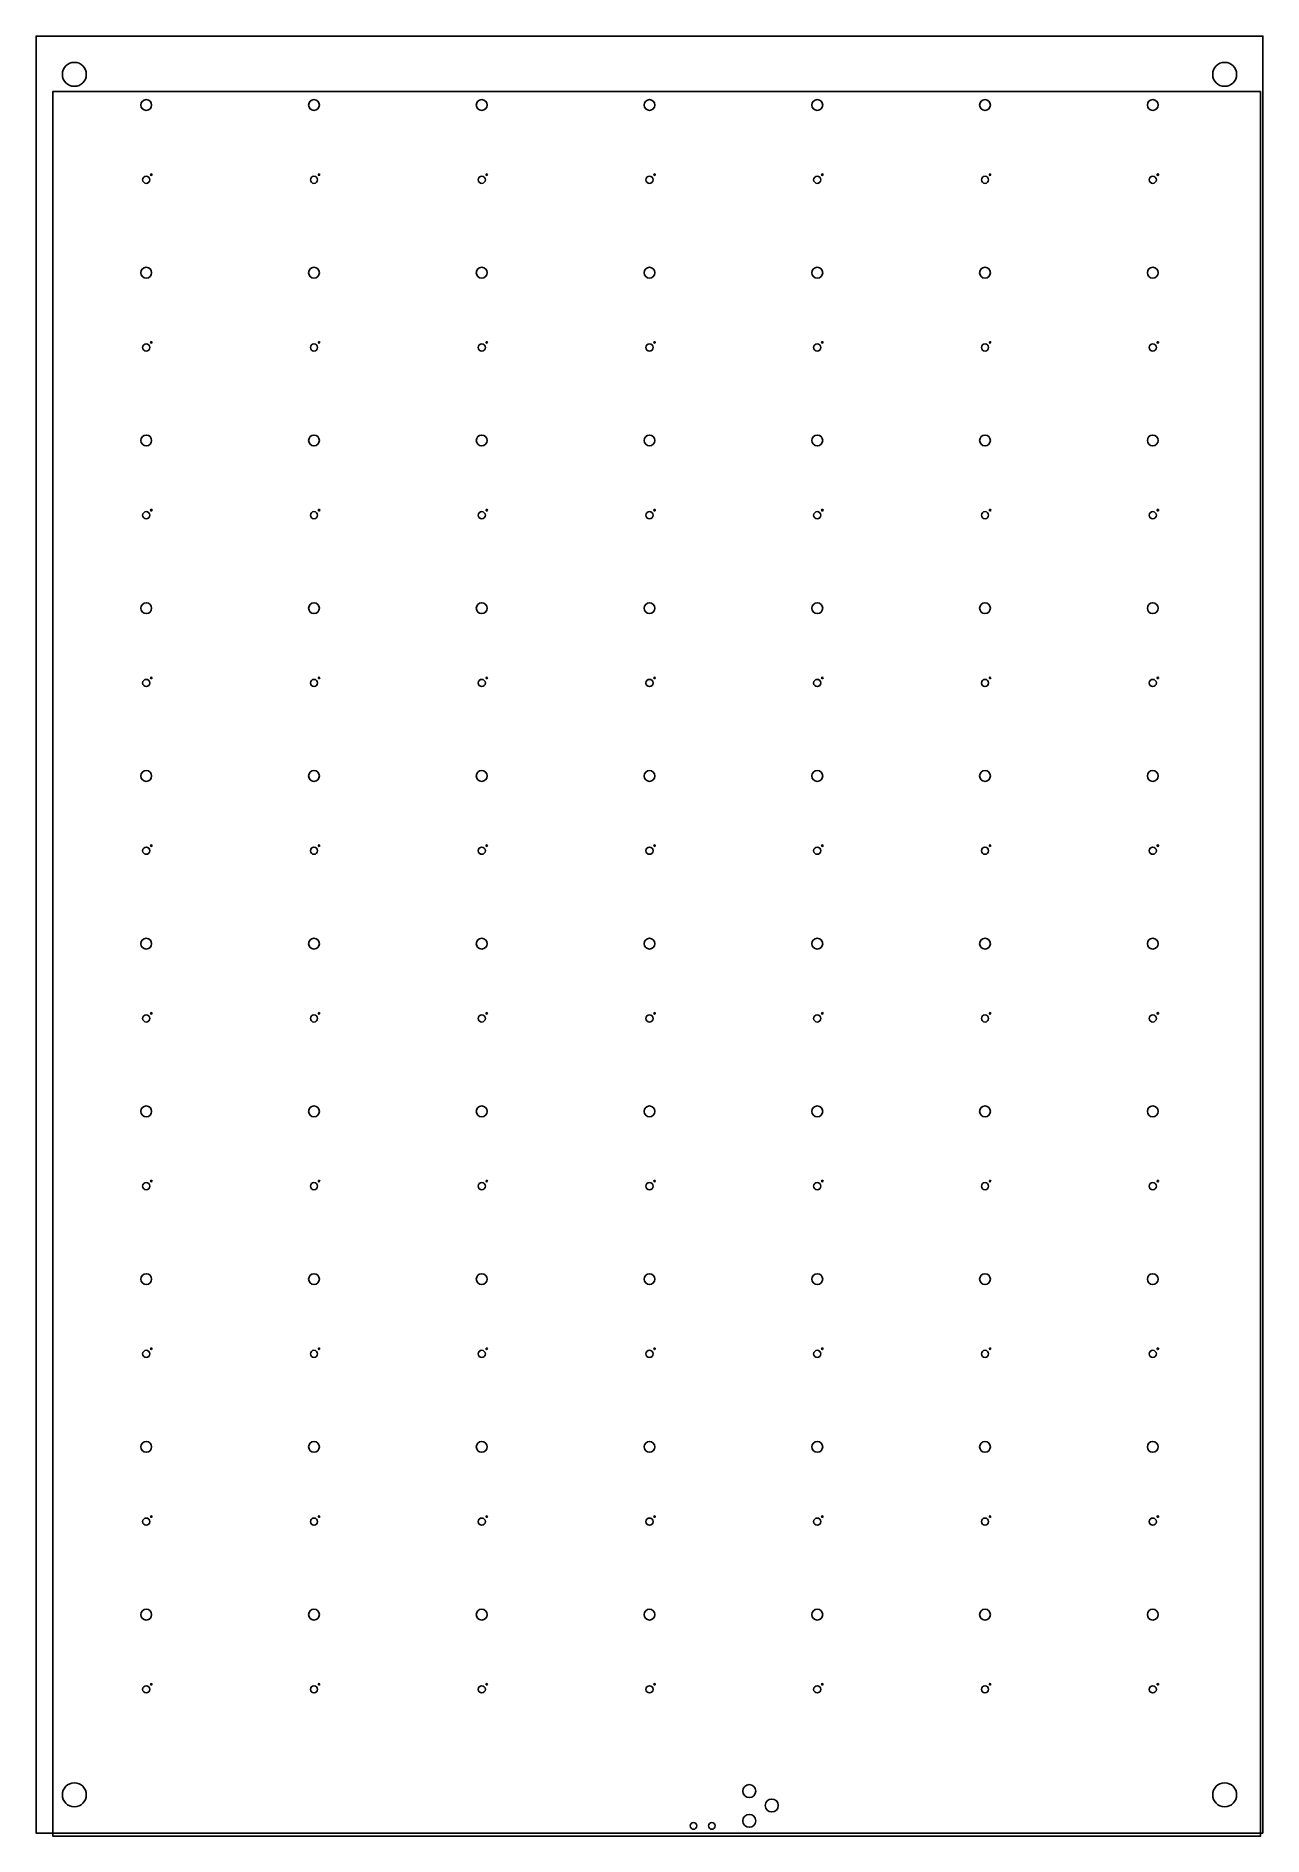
# Model space of a CAD drawing. Header units: millimetres. Extents: x 162 to 418, y 27 to 402.
import ezdxf

# ---------------------------------------------------------------- set-up
doc = ezdxf.new("R2010")
doc.units = ezdxf.units.MM
doc.layers.get('0').update_dxf_attribs({"linetype": 'CONTINUOUS'})

msp = doc.modelspace()

# ---------------------------------------------------------------- linework, layer by layer
for points in [[(418.5, 27.499999), (162.5, 27.499999), (162.5, 402.499999), (418.5, 402.499999)], [(418, 390.899999), (166, 390.899999), (166, 26.899999), (418, 26.899999)]]:
    msp.add_lwpolyline(points, close=True)
for centre, radius in [((170.5, 394.499999), 2.5), ((410.5, 394.499999), 2.5), ((185.5, 388.099999), 1.13), ((220.5, 388.099999), 1.13), ((255.5, 388.099999), 1.13), ((290.5, 388.099999), 1.13), ((325.5, 388.099999), 1.13), ((360.5, 388.099999), 1.13), ((395.5, 388.099999), 1.13), ((185.5, 372.499999), 0.75), ((186.558892, 373.558891), 0.15), ((220.5, 372.499999), 0.75), ((221.558892, 373.558891), 0.15), ((255.5, 372.499999), 0.75), ((256.558892, 373.558891), 0.15), ((290.5, 372.499999), 0.75), ((291.558892, 373.558891), 0.15), ((325.5, 372.499999), 0.75), ((326.558892, 373.558891), 0.15), ((360.5, 372.499999), 0.75), ((361.558892, 373.558891), 0.15), ((395.5, 372.499999), 0.75), ((396.558892, 373.558891), 0.15), ((185.5, 353.099999), 1.13), ((220.5, 353.099999), 1.13), ((255.5, 353.099999), 1.13), ((290.5, 353.099999), 1.13), ((325.5, 353.099999), 1.13), ((360.5, 353.099999), 1.13), ((395.5, 353.099999), 1.13), ((185.5, 337.499999), 0.75), ((186.558892, 338.558891), 0.15), ((220.5, 337.499999), 0.75), ((221.558892, 338.558891), 0.15), ((255.5, 337.499999), 0.75), ((256.558892, 338.558891), 0.15), ((290.5, 337.499999), 0.75), ((291.558892, 338.558891), 0.15), ((325.5, 337.499999), 0.75), ((326.558892, 338.558891), 0.15), ((360.5, 337.499999), 0.75), ((361.558892, 338.558891), 0.15), ((395.5, 337.499999), 0.75), ((396.558892, 338.558891), 0.15), ((185.5, 318.099999), 1.13), ((220.5, 318.099999), 1.13), ((255.5, 318.099999), 1.13), ((290.5, 318.099999), 1.13), ((325.5, 318.099999), 1.13), ((360.5, 318.099999), 1.13), ((395.5, 318.099999), 1.13), ((185.5, 302.499999), 0.75), ((186.558892, 303.558891), 0.15), ((220.5, 302.499999), 0.75), ((221.558892, 303.558891), 0.15), ((255.5, 302.499999), 0.75), ((256.558892, 303.558891), 0.15), ((290.5, 302.499999), 0.75), ((291.558892, 303.558891), 0.15), ((325.5, 302.499999), 0.75), ((326.558892, 303.558891), 0.15), ((360.5, 302.499999), 0.75), ((361.558892, 303.558891), 0.15), ((395.5, 302.499999), 0.75), ((396.558892, 303.558891), 0.15), ((185.5, 283.099999), 1.13), ((220.5, 283.099999), 1.13), ((255.5, 283.099999), 1.13), ((290.5, 283.099999), 1.13), ((325.5, 283.099999), 1.13), ((360.5, 283.099999), 1.13), ((395.5, 283.099999), 1.13), ((185.5, 267.499999), 0.75), ((186.558892, 268.558891), 0.15), ((220.5, 267.499999), 0.75), ((221.558892, 268.558891), 0.15), ((255.5, 267.499999), 0.75), ((256.558892, 268.558891), 0.15), ((290.5, 267.499999), 0.75), ((291.558892, 268.558891), 0.15), ((325.5, 267.499999), 0.75), ((326.558892, 268.558891), 0.15), ((360.5, 267.499999), 0.75), ((361.558892, 268.558891), 0.15), ((395.5, 267.499999), 0.75), ((396.558892, 268.558891), 0.15), ((185.5, 248.099999), 1.13), ((220.5, 248.099999), 1.13), ((255.5, 248.099999), 1.13), ((290.5, 248.099999), 1.13), ((325.5, 248.099999), 1.13), ((360.5, 248.099999), 1.13), ((395.5, 248.099999), 1.13), ((185.5, 232.499999), 0.75), ((186.558892, 233.558891), 0.15), ((220.5, 232.499999), 0.75), ((221.558892, 233.558891), 0.15), ((255.5, 232.499999), 0.75), ((256.558892, 233.558891), 0.15), ((290.5, 232.499999), 0.75), ((291.558892, 233.558891), 0.15), ((325.5, 232.499999), 0.75), ((326.558892, 233.558891), 0.15), ((360.5, 232.499999), 0.75), ((361.558892, 233.558891), 0.15), ((395.5, 232.499999), 0.75), ((396.558892, 233.558891), 0.15), ((185.5, 213.099999), 1.13), ((220.5, 213.099999), 1.13), ((255.5, 213.099999), 1.13), ((290.5, 213.099999), 1.13), ((325.5, 213.099999), 1.13), ((360.5, 213.099999), 1.13), ((395.5, 213.099999), 1.13), ((185.5, 197.499999), 0.75), ((186.558892, 198.558891), 0.15), ((220.5, 197.499999), 0.75), ((221.558892, 198.558891), 0.15), ((255.5, 197.499999), 0.75), ((256.558892, 198.558891), 0.15), ((290.5, 197.499999), 0.75), ((291.558892, 198.558891), 0.15), ((325.5, 197.499999), 0.75), ((326.558892, 198.558891), 0.15), ((360.5, 197.499999), 0.75), ((361.558892, 198.558891), 0.15), ((395.5, 197.499999), 0.75), ((396.558892, 198.558891), 0.15), ((185.5, 178.099999), 1.13), ((220.5, 178.099999), 1.13), ((255.5, 178.099999), 1.13), ((290.5, 178.099999), 1.13), ((325.5, 178.099999), 1.13), ((360.5, 178.099999), 1.13), ((395.5, 178.099999), 1.13), ((185.5, 162.499999), 0.75), ((186.558892, 163.558891), 0.15), ((220.5, 162.499999), 0.75), ((221.558892, 163.558891), 0.15), ((255.5, 162.499999), 0.75), ((256.558892, 163.558891), 0.15), ((290.5, 162.499999), 0.75), ((291.558892, 163.558891), 0.15), ((325.5, 162.499999), 0.75), ((326.558892, 163.558891), 0.15), ((360.5, 162.499999), 0.75), ((361.558892, 163.558891), 0.15), ((395.5, 162.499999), 0.75), ((396.558892, 163.558891), 0.15), ((185.5, 143.099999), 1.13), ((220.5, 143.099999), 1.13), ((255.5, 143.099999), 1.13), ((290.5, 143.099999), 1.13), ((325.5, 143.099999), 1.13), ((360.5, 143.099999), 1.13), ((395.5, 143.099999), 1.13), ((185.5, 127.499999), 0.75), ((186.558892, 128.558891), 0.15), ((220.5, 127.499999), 0.75), ((221.558892, 128.558891), 0.15), ((255.5, 127.499999), 0.75), ((256.558892, 128.558891), 0.15), ((290.5, 127.499999), 0.75), ((291.558892, 128.558891), 0.15), ((325.5, 127.499999), 0.75), ((326.558892, 128.558891), 0.15), ((360.5, 127.499999), 0.75), ((361.558892, 128.558891), 0.15), ((395.5, 127.499999), 0.75), ((396.558892, 128.558891), 0.15), ((185.5, 108.099999), 1.13), ((220.5, 108.099999), 1.13), ((255.5, 108.099999), 1.13), ((290.5, 108.099999), 1.13), ((325.5, 108.099999), 1.13), ((360.5, 108.099999), 1.13), ((395.5, 108.099999), 1.13), ((185.5, 92.499999), 0.75), ((186.558892, 93.558891), 0.15), ((220.5, 92.499999), 0.75), ((221.558892, 93.558891), 0.15), ((255.5, 92.499999), 0.75), ((256.558892, 93.558891), 0.15), ((290.5, 92.499999), 0.75), ((291.558892, 93.558891), 0.15), ((325.5, 92.499999), 0.75), ((326.558892, 93.558891), 0.15), ((360.5, 92.499999), 0.75), ((361.558892, 93.558891), 0.15), ((395.5, 92.499999), 0.75), ((396.558892, 93.558891), 0.15), ((185.5, 73.099999), 1.13), ((220.5, 73.099999), 1.13), ((255.5, 73.099999), 1.13), ((290.5, 73.099999), 1.13), ((325.5, 73.099999), 1.13), ((360.5, 73.099999), 1.13), ((395.5, 73.099999), 1.13), ((185.5, 57.499999), 0.749999), ((186.558892, 58.558892), 0.15), ((220.5, 57.499999), 0.75), ((221.558892, 58.558891), 0.15), ((255.5, 57.499999), 0.75), ((256.558892, 58.558891), 0.15), ((290.5, 57.499999), 0.75), ((291.558892, 58.558891), 0.15), ((325.5, 57.499999), 0.75), ((326.558892, 58.558891), 0.15), ((360.5, 57.499999), 0.75), ((361.558892, 58.558891), 0.15), ((395.5, 57.499999), 0.75), ((396.558892, 58.558891), 0.15), ((170.5, 35.499999), 2.5), ((311.31344, 36.262877), 1.35), ((410.5, 35.499999), 2.5), ((316.01244, 33.263139), 1.35), ((311.313441, 30.062739), 1.35), ((299.689997, 28.999996), 0.7), ((303.499998, 29), 0.7)]:
    msp.add_circle(centre, radius)

doc.saveas('drawing.dxf')
